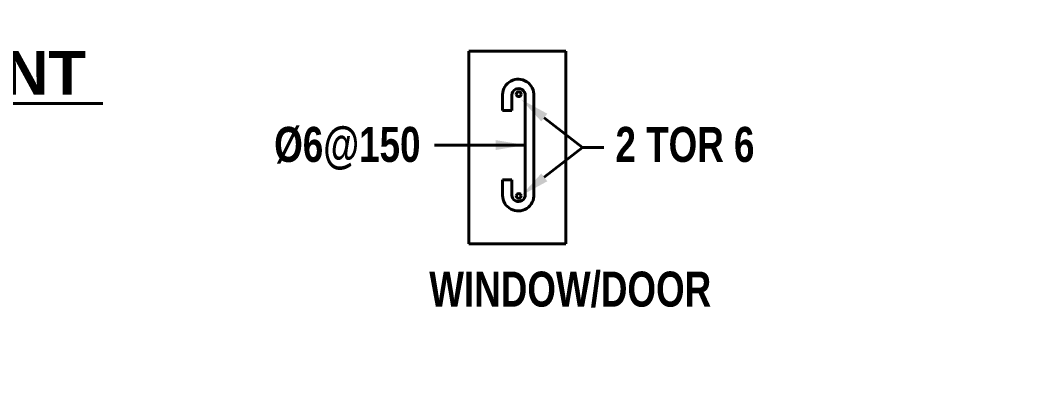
# Model space of a CAD drawing. Header units: metres. Extents: x 3592 to 3825, y 373 to 546.
# Drawn here: x 3654.66 to 3660.73, y 462.16 to 464.42 of the extents above; entities that cross this region are included whole.
import ezdxf

# ---------------------------------------------------------------- set-up
doc = ezdxf.new("R2010")
doc.units = ezdxf.units.M
doc.styles.add('t8', font='arialbd.ttf')

# ---------------------------------------------------------------- blocks, each defined once
blk = doc.blocks.new('RGHG')
at = {"color": 0, "lineweight": 40}
for p, q in [((286414.81, 37167.14), (286430.02, 37167.14)), ((286414.81, 37136.87), (286414.81, 37167.14)), ((286430.02, 37167.14), (286430.02, 37136.87)), ((286420.08, 37160.31), (286420.08, 37157.83)), ((286421.54, 37157.83), (286421.54, 37160.25)), ((286423.66, 37144.6), (286423.66, 37160.17)), ((286425.01, 37160.54), (286425.01, 37144.23)), ((286420.08, 37157.83), (286421.54, 37157.83)), ((286426.64, 37156.69), (286432.63, 37152)), ((286423.66, 37152.39), (286409.38, 37152.39)), ((286426.64, 37147.31), (286432.63, 37152)), ((286432.63, 37152), (286436, 37152)), ((286432.63, 37152), (286436, 37152)), ((286420.08, 37146.94), (286421.54, 37146.94)), ((286420.08, 37144.46), (286420.08, 37146.94)), ((286421.54, 37146.94), (286421.54, 37144.52)), ((286430.02, 37136.87), (286414.81, 37136.87))]:
    blk.add_line(p, q, dxfattribs=at)
at = {"color": 0, "linetype": 'ByBlock', "lineweight": 40}
blk.add_lwpolyline([(286083.35, 36993.59), (286517.28, 36993.59), (286517.28, 37331.41), (286083.35, 37331.41)], close=True, dxfattribs=at)
at = {"color": 0, "lineweight": 40}
for centre, radius, start, end in [((286422.55, 37160.27), 2.47, 356.2066, 179.0865), ((286422.6, 37160.21), 1.06, 357.5693, 177.8253), ((286422.63, 37160.39), 0.383, 0, 180), ((286422.63, 37160.39), 0.383, 180, 0), ((286422.55, 37144.5), 2.47, 180.9135, 3.7934), ((286422.6, 37144.56), 1.06, 182.1747, 2.4307), ((286422.63, 37144.38), 0.383, 0, 180), ((286422.63, 37144.38), 0.383, 180, 0)]:
    blk.add_arc(centre, radius, start, end, dxfattribs=at)
for points in [[(286427.12, 37157.31), (286423, 37159.56), (286426.17, 37156.1)], [(286419.03, 37151.61), (286423.66, 37152.39), (286419.03, 37153.16)], [(286427.12, 37146.69), (286423, 37144.44), (286426.17, 37147.91)]]:
    blk.add_solid(points, dxfattribs=at)
at = {"color": 0, "lineweight": 40, "style": 't8'}
blk.add_text('%%U3.VERTICAL REINFORCEMENT ', height=6.885, dxfattribs=at).set_placement((286212, 37160.29))
at = {"color": 0, "linetype": 'Continuous', "lineweight": 40, "style": 't8', "width": 0.75}
for s, height, p in [('%%C6@150', 5.513, (286384.23, 37149.73)), ('2 TOR 6', 5.513, (286437.82, 37149.73)), ('WINDOW/DOOR', 5.5131, (286408.58, 37126.98))]:
    blk.add_text(s, height=height, dxfattribs=at).set_placement(p)

msp = doc.modelspace()

# ---------------------------------------------------------------- linework, layer by layer
at = {"extrusion": (-4.12703e-05, 0, 1), "elevation": -0.14911}
msp.add_lwpolyline([(3627.83337, 470.49794), (3627.83337, 457.62569), (3687.7044, 457.62569), (3687.7044, 470.49794)], close=True, dxfattribs=at)

# ---------------------------------------------------------------- block references
at = {"extrusion": (-4.12703e-05, -0.000191955, 1), "xscale": 0.0381040884804032, "yscale": 0.0381040884804032, "zscale": 0.0381040884804032}
msp.add_blockref('RGHG', (-7256.23421, -951.98126, -0.23942), dxfattribs=at)

doc.saveas('drawing.dxf')
